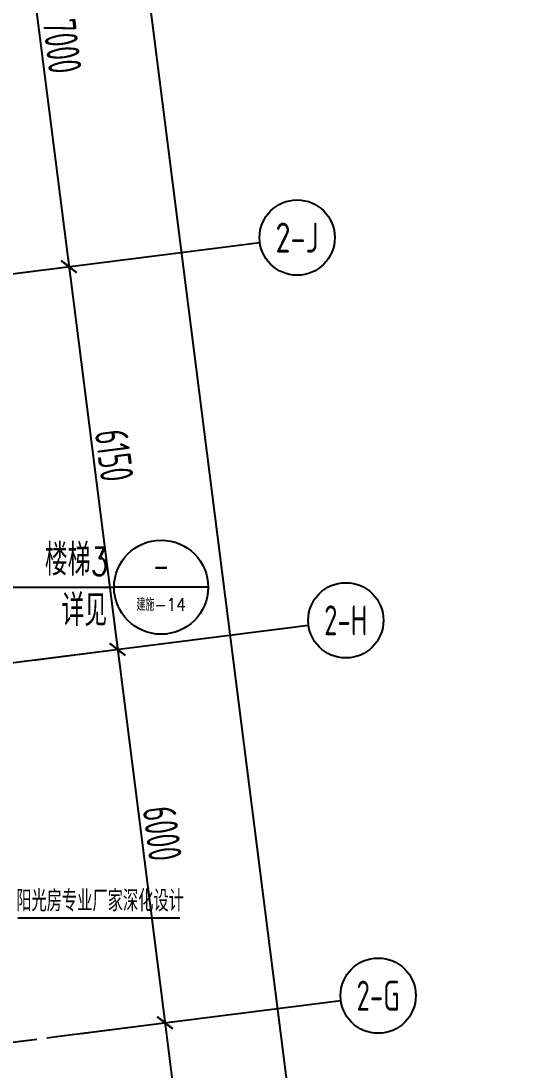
# Model space of a CAD drawing. Header units: millimetres. Extents: x -1048436 to -185795, y -983427 to 400387.
# Drawn here: x -681700 to -673807, y -152493 to -135755 of the extents above; entities that cross this region are included whole.
import ezdxf
from ezdxf.enums import TextEntityAlignment as Align

# ---------------------------------------------------------------- set-up
doc = ezdxf.new("R2010")
doc.units = ezdxf.units.MM
doc.header["$LTSCALE"] = 500
doc.linetypes.add('一层轴网$0$CENTER', pattern=[50.8, 31.75, -6.35, 6.35, -6.35])
for name, color, linetype in [('AXIS_TEXT', 7, 'Continuous'), ('DIM_IDEN', 3, 'Continuous'), ('PUB_TEXT', 7, 'Continuous'), ('一层轴网$0$建-文字', 4, 'Continuous'), ('一层轴网$0$建-符号', 150, 'Continuous'), ('一层轴网$0$建-轴线', 1, '一层轴网$0$CENTER'), ('建-符号', 13, 'Continuous')]:
    doc.layers.add(name, color=color, linetype=linetype)
doc.styles.add('_TCH_DIM', font='SIMPLEX', dxfattribs={"bigfont": 'GBCBIG'})
doc.styles.add('_TCH_LABEL', font='COMPLEX', dxfattribs={"bigfont": 'GBCBIG'})
doc.styles.add('COMPLEX', font='COMPLEX')
doc.styles.add('一层轴网$0$XD2008', font='xd-hzs.shx', dxfattribs={"width": 0.7, "bigfont": 'xd-hztxt.shx'})
doc.styles.add('一层轴网$0$XD2008_T3', font='xd-hzs.shx', dxfattribs={"width": 0.7, "bigfont": 'xd-hztxt.shx'})
doc.dimstyles.new('一层轴网$0$XD100&&150', dxfattribs={"dimtxt": 525, "dimasz": 225, "dimexe": 150, "dimexo": 150, "dimgap": 75, "dimtad": 1, "dimdec": 0, "dimdsep": 46, "dimtxsty": '一层轴网$0$XD2008_T3', "dimblk": '一层轴网$0$_ARCHTICK', "dimcen": 2.5, "dimdle": 150, "dimclrt": 7, "dimaunit": 1, "dimadec": 0, "dimazin": 0, "dimtfac": 1, "dimtdec": 0, "dimtix": 1, "dimtmove": 0, "dimatfit": 3, "dimfxl": 1, "dimtolj": 1, "dimtzin": 0, "dimarcsym": 0})

# ---------------------------------------------------------------- blocks, each defined once
blk = doc.blocks.new('_AXISO')
blk.add_circle((0, 0), 0.5)
at = {"layer": 'AXIS_TEXT', "style": 'COMPLEX', "width": 1.041667}
blk.add_attdef('A', text='', height=0.56, dxfattribs=at).set_placement((-0.25, -0.28), (0.25, -0.28), align=Align.FIT)
blk = doc.blocks.new('一层轴网$0$_ARCHTICK')
at = {"color": 0, "linetype": 'ByBlock', "const_width": 0.15}
blk.add_lwpolyline([(-0.5, -0.5), (0.5, 0.5)], dxfattribs=at)
blk = doc.blocks.new('*D2940')
at = {"layer": 'Defpoints', "color": 0, "transparency": 16777216}
for p in [(70056, 75179), (72427, 68424), (70939, 68235)]:
    blk.add_point(p, dxfattribs=at)
at = {"layer": '一层轴网$0$建-符号', "color": 0, "lineweight": -2, "transparency": 16777216}
for p, q in [((71525, 75517), (72446, 68275)), ((70205, 75198), (71692, 75387)), ((71088, 68253), (72575, 68443))]:
    blk.add_line(p, q, dxfattribs=at)
at = {"layer": '一层轴网$0$建-符号', "color": 0, "lineweight": -2, "transparency": 16777216, "xscale": 225, "yscale": 225, "zscale": 225}
for p, rotation in [((71543, 75368), 97.24752617045677), ((72427, 68424), 277.2475261704568)]:
    blk.add_blockref('一层轴网$0$_ARCHTICK', p, dxfattribs=dict(at, rotation=rotation))
at = {"layer": '一层轴网$0$建-符号', "color": 7, "transparency": 16777216, "insert": (72320, 71938), "char_height": 525, "attachment_point": 5, "rotation": 277.2475, "style": '一层轴网$0$XD2008_T3'}
blk.add_mtext('\\A1;7000', dxfattribs=at)
blk = doc.blocks.new('*D2941')
at = {"layer": 'Defpoints', "color": 0, "transparency": 16777216}
for p in [(70939, 68235), (73202, 62323), (71715, 62134)]:
    blk.add_point(p, dxfattribs=at)
at = {"layer": '一层轴网$0$建-符号', "color": 0, "lineweight": -2, "transparency": 16777216}
for p, q in [((72408, 68573), (73221, 62174)), ((71088, 68253), (72575, 68443)), ((71863, 62153), (73351, 62342))]:
    blk.add_line(p, q, dxfattribs=at)
at = {"layer": '一层轴网$0$建-符号', "color": 0, "lineweight": -2, "transparency": 16777216, "xscale": 225, "yscale": 225, "zscale": 225}
for p, rotation in [((72427, 68424), 97.24752617045677), ((73202, 62323), 277.2475261704568)]:
    blk.add_blockref('一层轴网$0$_ARCHTICK', p, dxfattribs=dict(at, rotation=rotation))
at = {"layer": '一层轴网$0$建-符号', "color": 7, "transparency": 16777216, "insert": (73149, 65416), "char_height": 525, "attachment_point": 5, "rotation": 277.2475, "style": '一层轴网$0$XD2008_T3'}
blk.add_mtext('\\A1;6150', dxfattribs=at)
blk = doc.blocks.new('*D2942')
at = {"layer": 'Defpoints', "color": 0, "transparency": 16777216}
for p in [(71715, 62134), (73959, 56371), (72472, 56182)]:
    blk.add_point(p, dxfattribs=at)
at = {"layer": '一层轴网$0$建-符号', "color": 0, "lineweight": -2, "transparency": 16777216}
for p, q in [((73184, 62472), (73978, 56222)), ((71863, 62153), (73351, 62342)), ((72620, 56201), (74108, 56390))]:
    blk.add_line(p, q, dxfattribs=at)
at = {"layer": '一层轴网$0$建-符号', "color": 0, "lineweight": -2, "transparency": 16777216, "xscale": 225, "yscale": 225, "zscale": 225}
for p, rotation in [((73202, 62323), 97.2475261704567), ((73959, 56371), 277.2475261704567)]:
    blk.add_blockref('一层轴网$0$_ARCHTICK', p, dxfattribs=dict(at, rotation=rotation))
at = {"layer": '一层轴网$0$建-符号', "color": 7, "transparency": 16777216, "insert": (73916, 59389), "char_height": 525, "attachment_point": 5, "rotation": 277.2475, "style": '一层轴网$0$XD2008_T3'}
blk.add_mtext('\\A1;6000', dxfattribs=at)
blk = doc.blocks.new('*D2943')
at = {"layer": 'Defpoints', "color": 0, "transparency": 16777216}
for p in [(72472, 56182), (74716, 50419), (73229, 50230)]:
    blk.add_point(p, dxfattribs=at)
at = {"layer": '一层轴网$0$建-符号', "color": 0, "lineweight": -2, "transparency": 16777216}
for p, q in [((73940, 56520), (74735, 50270)), ((72620, 56201), (74108, 56390)), ((73377, 50248), (74865, 50438))]:
    blk.add_line(p, q, dxfattribs=at)
at = {"layer": '一层轴网$0$建-符号', "color": 0, "lineweight": -2, "transparency": 16777216, "xscale": 225, "yscale": 225, "zscale": 225}
for p, rotation in [((73959, 56371), 97.2475261704567), ((74716, 50419), 277.2475261704567)]:
    blk.add_blockref('一层轴网$0$_ARCHTICK', p, dxfattribs=dict(at, rotation=rotation))
at = {"layer": '一层轴网$0$建-符号', "color": 7, "transparency": 16777216, "insert": (74673, 53437), "char_height": 525, "attachment_point": 5, "rotation": 277.2475, "style": '一层轴网$0$XD2008_T3'}
blk.add_mtext('\\A1;6000', dxfattribs=at)
blk = doc.blocks.new('*D2949')
at = {"layer": 'Defpoints', "color": 0, "transparency": 16777216}
for p in [(71304, 80226), (79537, 26839), (78116, 26658)]:
    blk.add_point(p, dxfattribs=at)
at = {"layer": '一层轴网$0$建-符号', "color": 0, "lineweight": -2, "transparency": 16777216}
for p, q in [((72706, 80556), (79556, 26690)), ((71452, 80245), (72873, 80426)), ((78265, 26677), (79686, 26857))]:
    blk.add_line(p, q, dxfattribs=at)
at = {"layer": '一层轴网$0$建-符号', "color": 0, "lineweight": -2, "transparency": 16777216, "xscale": 225, "yscale": 225, "zscale": 225}
for p, rotation in [((72725, 80407), 97.24752617045664), ((79537, 26839), 277.2475261704566)]:
    blk.add_blockref('一层轴网$0$_ARCHTICK', p, dxfattribs=dict(at, rotation=rotation))
at = {"layer": '一层轴网$0$建-符号', "color": 7, "transparency": 16777216, "insert": (76466, 53665), "char_height": 525, "attachment_point": 5, "rotation": 277.2475, "style": '一层轴网$0$XD2008_T3'}
blk.add_mtext('\\A1;54000', dxfattribs=at)
blk = doc.blocks.new('一层轴网')
at = {"layer": '一层轴网$0$建-符号'}
for p, q in [((70938.8, 68234.6), (75471.5, 68811)), ((71714.7, 62133.7), (76247.4, 62710.1)), ((72230.5, 56151), (76763.2, 56727.4))]:
    blk.add_line(p, q, dxfattribs=at)
at = {"layer": '一层轴网$0$建-轴线', "ltscale": 0.05}
for p, q in [((54751.3, 59976.4), (71714.7, 62133.7)), ((54751.4, 53928.1), (72471.6, 56181.6))]:
    blk.add_line(p, q, dxfattribs=at)
at = {"layer": '一层轴网$0$建-符号'}
ref = blk.add_blockref('_AXISO', (76066.7, 68886.7), dxfattribs=dict(at, xscale=1200, yscale=1200, zscale=1200))
ref.add_attrib('A', '2-J', dxfattribs={"layer": '一层轴网$0$建-文字', "height": 477.28, "style": '一层轴网$0$XD2008', "width": 0.960591}).set_placement((75721.1, 68648), (76412.4, 68648), align=Align.FIT)
ref = blk.add_blockref('_AXISO', (76842.6, 62785.8), dxfattribs=dict(at, xscale=1200, yscale=1200, zscale=1200))
ref.add_attrib('A', '2-H', dxfattribs={"layer": '一层轴网$0$建-文字', "height": 475.49, "style": '一层轴网$0$XD2008', "width": 0.901533}).set_placement((76496.4, 62548.1), (77188.8, 62548.1), align=Align.FIT)
ref = blk.add_blockref('_AXISO', (77358.4, 56803.1), dxfattribs=dict(at, xscale=1200, yscale=1200, zscale=1200))
ref.add_attrib('A', '2-G', dxfattribs={"layer": '一层轴网$0$建-文字', "height": 477.34, "style": '一层轴网$0$XD2008', "width": 0.881686}).set_placement((77012.8, 56564.4), (77704, 56564.4), align=Align.FIT)
for p1, p2, distance, picture, middle in [((71303.6, 80226.4), (78116.1, 26657.8), 1432.5, '*D2949', (76465.7, 53665.4)), ((70055.7, 75178.6), (70938.8, 68234.6), 1499.7, '*D2940', (72319.8, 71938.4)), ((70938.8, 68234.6), (71714.7, 62133.7), 1499.7, '*D2941', (73149.3, 65415.9)), ((71714.7, 62133.7), (72471.6, 56181.6), 1499.7, '*D2942', (73915.7, 59389.4)), ((72471.6, 56181.6), (73228.6, 50229.6), 1499.7, '*D2943', (74672.7, 53437.4))]:
    dim = blk.add_aligned_dim(p1=p1, p2=p2, distance=distance, dimstyle='一层轴网$0$XD100&&150', dxfattribs=at)
    dim.commit()
    dim.dimension.update_dxf_attribs({"geometry": picture, "text_midpoint": middle})

msp = doc.modelspace()

# ---------------------------------------------------------------- linework, layer by layer
at = {"layer": 'DIM_IDEN'}
for p in [(-682816, -144781), (-678715.8, -144781)]:
    msp.add_line(p, (-680215.8, -144781), dxfattribs=at)
msp.add_circle((-679465.8, -144781), 750, dxfattribs=at)
at = {"layer": '建-符号'}
msp.add_line((-681751.9, -150053.4), (-679167, -150053.4), dxfattribs=at)

# ---------------------------------------------------------------- block references
msp.add_blockref('一层轴网', (-753362.7, -208094.8))

# ---------------------------------------------------------------- texts
at = {"layer": 'PUB_TEXT', "style": '_TCH_DIM'}
for s, height, p in [('楼梯', 506.38, (-681320.5, -144595.6)), ('详见', 506.38, (-681054.6, -145402.1)), ('阳光房专业厂家深化设计', 337.589, (-681775.7, -149948.4))]:
    msp.add_text(s, height=height, dxfattribs=at).set_placement(p)
at = {"layer": 'PUB_TEXT', "style": '_TCH_DIM', "width": 0.705882}
msp.add_text('3', height=446.2, dxfattribs=at).set_placement((-680583.3, -144595.6))
at = {"layer": 'PUB_TEXT', "style": '_TCH_LABEL'}
for s, height, width, p, p2 in [('-', 391.5, 0.777778, (-679596.3, -144642.2), (-679335.3, -144642.2)), ('建施-14', 201, 0.947735, (-679857.7, -145157.4), (-679073.8, -145157.4))]:
    msp.add_text(s, height=height, dxfattribs=dict(at, width=width)).set_placement(p, p2, align=Align.FIT)

doc.saveas('drawing.dxf')
